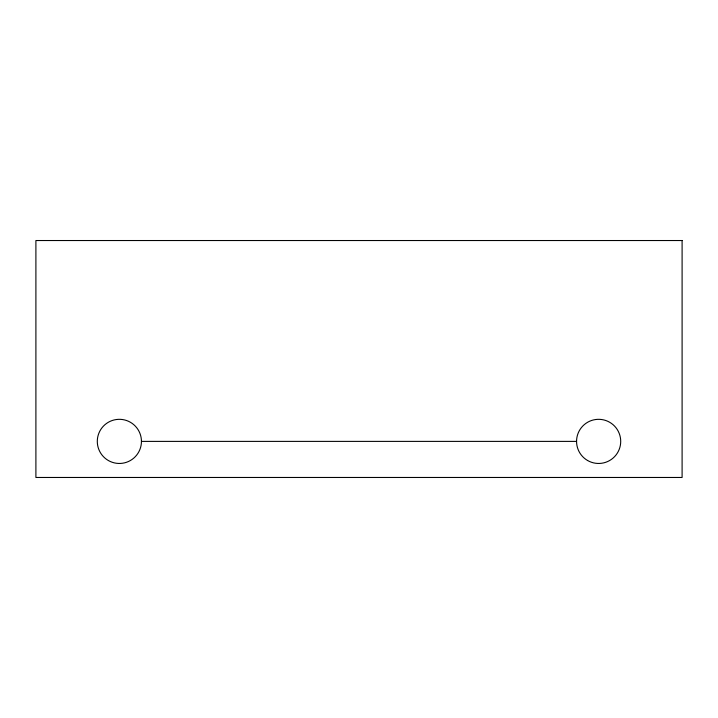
<?xml version="1.0" encoding="UTF-8"?>
<svg xmlns="http://www.w3.org/2000/svg" width="718" height="718" viewBox="0 0 718 718"><rect width="100%" height="100%" fill="white"/><g stroke="black" fill="none" stroke-linecap="round" stroke-linejoin="round"><path stroke-width="1.08" d="M141.446 441.39A22.079 22.079 0 0 0 108.328 422.274A22.079 22.079 0 0 0 108.328 460.507A22.079 22.079 0 0 0 141.446 441.39L576.554 441.39M682.1 240.53L35.9 240.53L35.9 477.47L682.1 477.47L682.1 240.53M587.593 460.507A22.079 22.079 0 0 0 620.711 441.39A22.079 22.079 0 0 0 587.593 422.274A22.079 22.079 0 0 0 587.593 460.507"/></g></svg>
